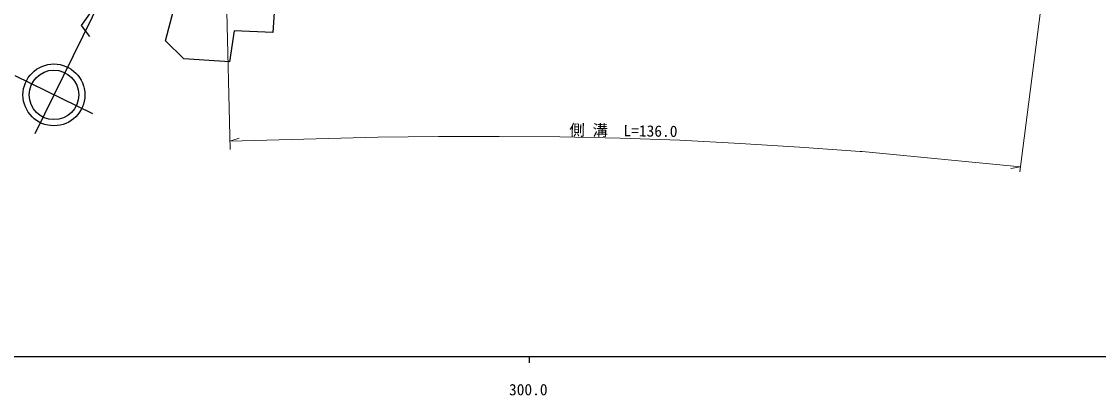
# Model space of a CAD drawing. Units: millimetres, scale not verified. Extents: x 40000 to 680000, y 20000 to 380000.
# Drawn here: x 285929 to 460013, y 198715 to 259201 of the extents above; entities that cross this region are included whole.
import ezdxf
from ezdxf.enums import TextEntityAlignment as Align

# ---------------------------------------------------------------- set-up
doc = ezdxf.new("R2010")
doc.units = ezdxf.units.MM
doc.header["$LTSCALE"] = 1000
for name, color, linetype, lineweight in [('M-BGD', 7, 'Continuous', 25), ('M-BMK-SRVR', 3, 'Continuous', 25), ('M-STR-HTXT', 7, 'Continuous', 13), ('M-TTL-BAND', 7, 'Continuous', 25)]:
    doc.layers.add(name, color=color, linetype=linetype, lineweight=lineweight)
doc.styles.add('ＭＳ ゴシック', font='')
doc.styles.get('ＭＳ ゴシック').set_extended_font_data('MS Gothic')

msp = doc.modelspace()

# ---------------------------------------------------------------- linework, layer by layer
at = {"layer": 'M-BGD'}
for p, q in [((309224, 256102), (316415, 283681)), ((328226, 283596), (326545, 257448)), ((320323, 257700), (319566, 252655)), ((326545, 257448), (320323, 257700)), ((312167, 253160), (309224, 256102)), ((319566, 252655), (312167, 253160))]:
    msp.add_line(p, q, dxfattribs=at)
at = {"layer": 'M-BMK-SRVR'}
for p, q in [((299090, 263495), (288082, 241049)), ((299090, 263495), (295550, 258549)), ((295550, 258549), (296905, 256770)), ((297449, 244252), (284879, 250416))]:
    msp.add_line(p, q, dxfattribs=at)
for radius in [5000, 4000]:
    msp.add_circle((291164, 247334), radius, dxfattribs=at)
at = {"layer": 'M-STR-HTXT'}
for p, q in [((318466, 290318), (319632, 238492)), ((453327, 281932), (447303, 234899)), ((319601, 239872), (343543, 240499)), ((319601, 239872), (321089, 240331)), ((447398, 235711), (421798, 238155)), ((447398, 235711), (445865, 235435))]:
    msp.add_line(p, q, dxfattribs=at)
msp.add_lwpolyline([(343543, 240499), (353343, 240589), (363143, 240628), (372919, 240564), (382717, 240361), (392323, 240008), (402110, 239492), (411703, 238873), (421478, 238178), (421798, 238155)], dxfattribs=at)
at = {"layer": 'M-TTL-BAND'}
for p, q in [((40000, 205000), (579000, 205000)), ((368000, 205000), (368000, 204000))]:
    msp.add_line(p, q, dxfattribs=at)

# ---------------------------------------------------------------- texts
at = {"layer": 'M-STR-HTXT', "style": 'ＭＳ ゴシック'}
msp.add_text('側 溝\u3000L=136.0', height=1833, rotation=359.2, dxfattribs=at).set_placement((383222, 241564), align=Align.MIDDLE_CENTER)
at = {"layer": 'M-TTL-BAND', "style": 'ＭＳ ゴシック'}
msp.add_text('300.0', height=1833, dxfattribs=at).set_placement((367844, 198195), align=Align.BOTTOM_CENTER)

doc.saveas('drawing.dxf')
